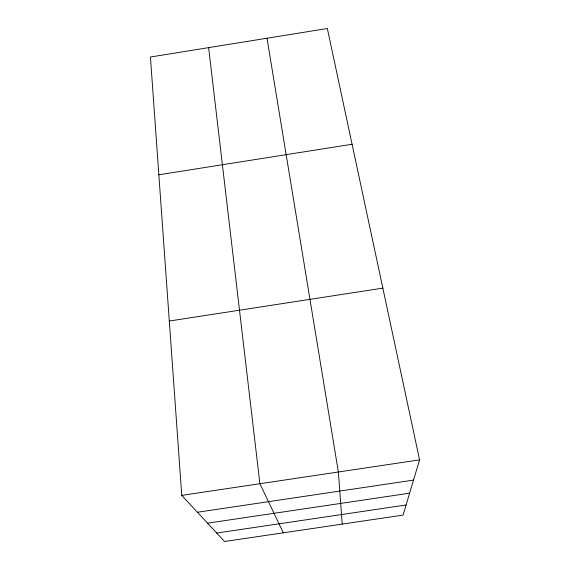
<?xml version="1.0" encoding="UTF-8"?>
<svg xmlns="http://www.w3.org/2000/svg" width="570" height="570" viewBox="0 0 570 570"><rect width="100%" height="100%" fill="white"/><g stroke="black" fill="none" stroke-linecap="round" stroke-linejoin="round"><path stroke-width="0.85" d="M419.57 459.876L403.076 515.102L224.587 541.5L181.759 495.387L150.43 57.021L327.337 28.5L419.57 459.876L181.759 495.387M158.845 174.783L352.089 144.246M169.297 321.024L382.848 288.128M197.427 512.252L413.528 480.097M207.573 523.174L409.623 493.178M216.728 533.043L406.097 504.984M283.297 532.815L259.906 483.716L208.627 47.638M267.002 38.226L338.373 471.996L342.2 524.101"/></g></svg>
